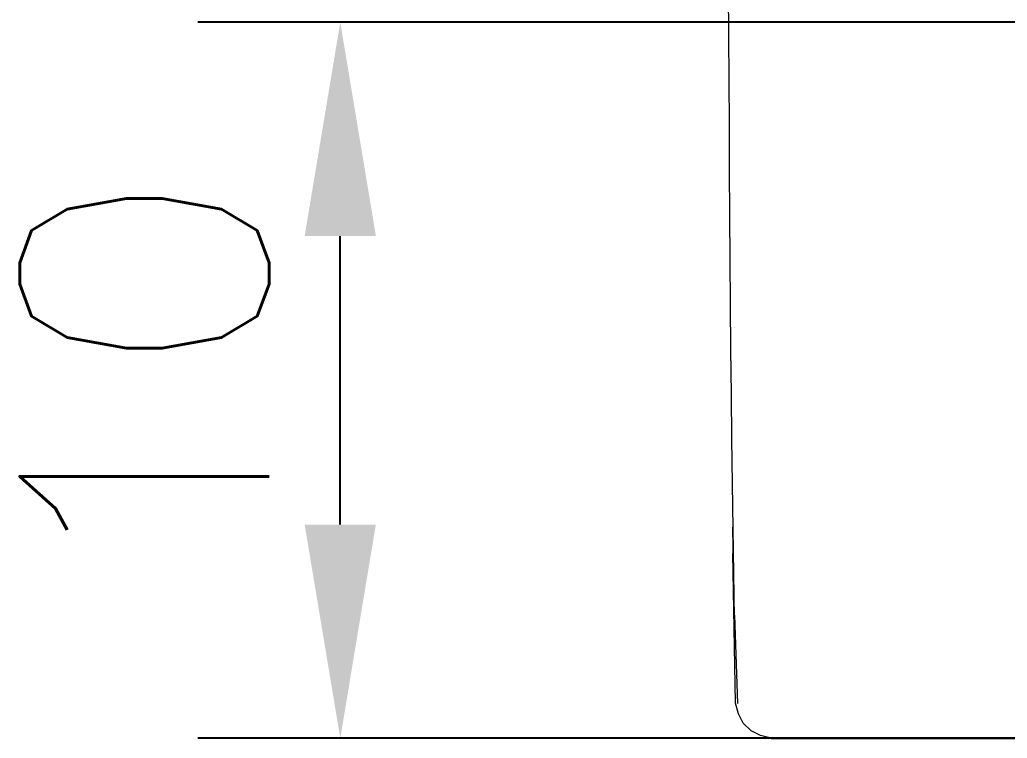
# Model space of a CAD drawing. Extents: x -5208 to -4788, y -2139 to -1842.
# Drawn here: x -5162.1 to -5148.23, y -2058.4 to -2048.31 of the extents above; entities that cross this region are included whole.
import ezdxf

# ---------------------------------------------------------------- set-up
doc = ezdxf.new("R2010")
doc.units = 0
doc.header["$LTSCALE"] = 7
doc.layers.add('D', color=2, linetype='CONTINUOUS')
doc.layers.add('Trimetric', color=7, linetype='CONTINUOUS')
doc.styles.add('GHS', font='ROMANS.shx', dxfattribs={"bigfont": 'GHS.shx'})

msp = doc.modelspace()

# ---------------------------------------------------------------- linework, layer by layer
at = {"layer": 'D'}
for p, q in [((-5146.497, -2048.348), (-5159.596, -2048.348)), ((-5157.596, -2055.397), (-5157.596, -2051.348)), ((-5138.538, -2058.397), (-5159.596, -2058.397))]:
    msp.add_line(p, q, dxfattribs=at)
at = {"layer": 'D', "color": 0}
msp.add_line((-5151.545, -2058.397), (-5123.53, -2058.397), dxfattribs=at)
at = {"layer": 'D'}
for points in [[(-5158.096, -2051.348), (-5157.096, -2051.348), (-5157.596, -2048.348)], [(-5158.096, -2055.397), (-5157.096, -2055.397), (-5157.596, -2058.397)]]:
    msp.add_solid(points, dxfattribs=at)
at = {"layer": 'Trimetric', "color": 0, "linetype": 'Continuous', "lineweight": 18}
for points in [[(-5152.148, -2047.907), (-5152.144, -2048.536), (-5152.141, -2049.165), (-5152.137, -2049.794), (-5152.134, -2050.423), (-5152.13, -2051.052), (-5152.125, -2051.681), (-5152.12, -2052.31), (-5152.115, -2052.939), (-5152.109, -2053.568), (-5152.102, -2054.197), (-5152.094, -2054.826), (-5152.086, -2055.455), (-5152.076, -2056.084), (-5152.066, -2056.713)], [(-5152.09, -2055.435), (-5152.078, -2056.033)], [(-5152.045, -2057.906), (-5152.083, -2055.804)], [(-5152.062, -2056.669), (-5152.018, -2057.911)], [(-5151.545, -2058.397), (-5151.694, -2058.358), (-5151.828, -2058.294), (-5151.938, -2058.187), (-5152.004, -2058.054), (-5152.045, -2057.906)]]:
    msp.add_lwpolyline(points, dxfattribs=at)

# ---------------------------------------------------------------- texts
at = {"layer": 'D', "insert": (-5160.346, -2053.372), "char_height": 3.5, "attachment_point": 5, "rotation": 90, "style": 'GHS'}
msp.add_mtext('\\A1;10', dxfattribs=at)

doc.saveas('drawing.dxf')
